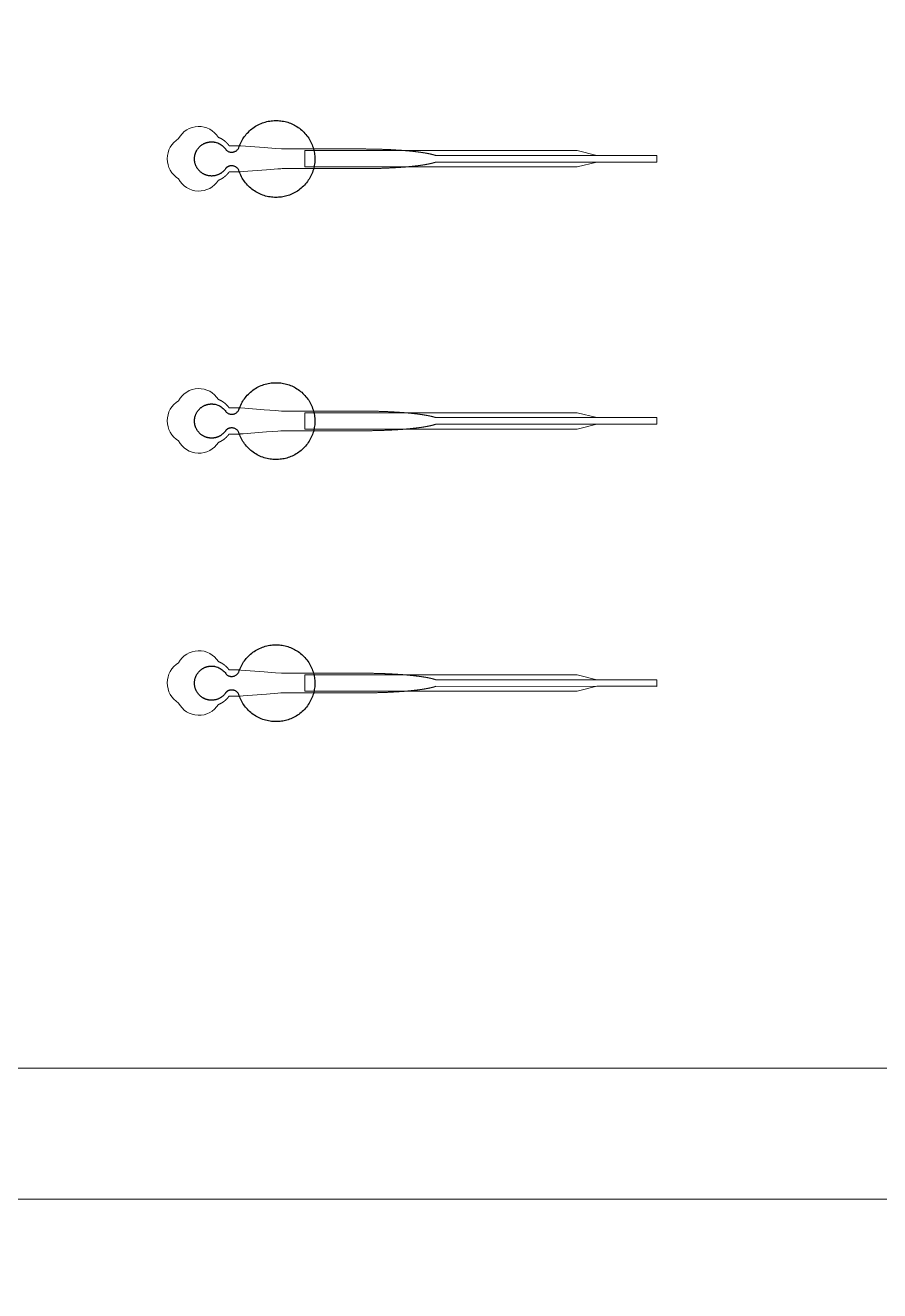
# Model space of a CAD drawing. Header units: inches. Extents: x -52997 to 52003, y -52254 to 52746.
# Drawn here: x 5140 to 11659, y -20643 to -10988 of the extents above; entities that cross this region are included whole.
import ezdxf

# ---------------------------------------------------------------- set-up
doc = ezdxf.new("R2010")
doc.units = ezdxf.units.IN
doc.header["$MEASUREMENT"] = 0
doc.layers.add('1', color=1, linetype='Continuous')
doc.layers.add('2', color=140, linetype='Continuous', lineweight=0)
doc.layers.add('3', color=90, linetype='Continuous', lineweight=0)

msp = doc.modelspace()

# ---------------------------------------------------------------- linework, layer by layer
at = {"layer": '1'}
for points in [[(-16283.4, -47485.7), (0, -47485.7), (16283.4, -47485.7, 5.999107)], [(-16250, -47285.7), (0, -47285.7), (16250, -47285.7, 5.986812)], [(-13685.8, -45485.7), (0, -45485.7), (13685.8, -45485.7, 6.794322)]]:
    msp.add_lwpolyline(points, format="xyb", close=True, dxfattribs=at)
msp.add_circle((-497.2, 245.8), 52500, dxfattribs=at)
for points in [[(6670.7, -12078.6), (6692.9, -12055.5), (6724.6, -12060.7), (6756.2, -12065.9), (6769.8, -12094.9), (6845.2, -12335.8), (7097.3, -12298.1), (7349.3, -12260.4), (7349.4, -12008.3), (7349.5, -11756.1), (7097.5, -11718.2), (6845.6, -11680.3), (6769.9, -11921.1), (6756.7, -11949.6), (6725.8, -11955.3), (6695, -11961.1), (6672.4, -11939.3), (6621, -11855.9), (6526.6, -11882), (6432.2, -11908.1), (6431.1, -12006), (6429.9, -12104), (6523.6, -12132.4), (6617.3, -12160.8), (6670.7, -12078.6)], [(6670.7, -14078.6), (6692.9, -14055.5), (6724.6, -14060.7), (6756.2, -14065.9), (6769.8, -14094.9), (6845.2, -14335.8), (7097.3, -14298.1), (7349.3, -14260.4), (7349.4, -14008.3), (7349.5, -13756.1), (7097.5, -13718.2), (6845.6, -13680.3), (6769.9, -13921.1), (6756.7, -13949.6), (6725.8, -13955.3), (6695, -13961.1), (6672.4, -13939.3), (6621, -13855.9), (6526.6, -13882), (6432.2, -13908.1), (6431.1, -14006), (6429.9, -14104), (6523.6, -14132.4), (6617.3, -14160.8), (6670.7, -14078.6)], [(6670.7, -16078.6), (6692.9, -16055.5), (6724.6, -16060.7), (6756.2, -16065.9), (6769.8, -16094.9), (6845.2, -16335.8), (7097.3, -16298.1), (7349.3, -16260.4), (7349.4, -16008.3), (7349.5, -15756.1), (7097.5, -15718.2), (6845.6, -15680.3), (6769.9, -15921.1), (6756.7, -15949.6), (6725.8, -15955.3), (6695, -15961.1), (6672.4, -15939.3), (6621, -15855.9), (6526.6, -15882), (6432.2, -15908.1), (6431.1, -16006), (6429.9, -16104), (6523.6, -16132.4), (6617.3, -16160.8), (6670.7, -16078.6)]]:
    msp.add_rational_spline(points, [1, 0.884783429184, 1, 0.884783429184, 1, 0.758252289935, 1, 0.758252289935, 1, 0.758252289935, 1, 0.758252289935, 1, 0.888941908896, 1, 0.888941908896, 1, 0.79946124759, 1, 0.79946124759, 1, 0.79946124759, 1, 0.79946124759, 1], degree=2, knots=[0, 0, 0, 0.969535, 0.969535, 1.939069, 1.939069, 3.359405, 3.359405, 4.779741, 4.779741, 6.200078, 6.200078, 7.620414, 7.620414, 8.571947, 8.571947, 9.52348, 9.52348, 10.812277, 10.812277, 12.101074, 12.101074, 13.389871, 13.389871, 14.678668, 14.678668, 14.678668], dxfattribs=at)
at = {"layer": '2'}
for points in [[(-16283.4, -47485.7), (0, -47485.7), (16283.4, -47485.7, 5.999107)], [(-16250, -47285.7), (0, -47285.7), (16250, -47285.7, 5.986812)], [(-13685.8, -45485.7), (0, -45485.7), (13685.8, -45485.7, 6.794322)], [(6613.5, -12170.4), (6613.8, -12170.3), (6614.6, -12170), (6615.5, -12169.7), (6616.3, -12169.3), (6617.2, -12169), (6618, -12168.6), (6618.9, -12168.3), (6619.7, -12167.9), (6620.6, -12167.5), (6621.4, -12167.2), (6622.3, -12166.8), (6623.1, -12166.4), (6624, -12166), (6624.8, -12165.6), (6625.7, -12165.2), (6626.6, -12164.8), (6627.4, -12164.4), (6628.3, -12163.9), (6629.1, -12163.5), (6630, -12163.1), (6630.8, -12162.6), (6631.7, -12162.2), (6632.6, -12161.7), (6633.4, -12161.3), (6634.3, -12160.8), (6635.1, -12160.3), (6636, -12159.9), (6636.8, -12159.4), (6637.7, -12158.9), (6638.6, -12158.4), (6639.4, -12157.9), (6640.3, -12157.4), (6641.1, -12156.9), (6642, -12156.4), (6642.8, -12155.8), (6643.7, -12155.3), (6644.5, -12154.8), (6645.4, -12154.2), (6646.2, -12153.7), (6647, -12153.1), (6647.9, -12152.6), (6648.7, -12152), (6649.5, -12151.4), (6650.4, -12150.9), (6651.2, -12150.3), (6652, -12149.7), (6652.9, -12149.1), (6653.7, -12148.5), (6654.5, -12147.9), (6655.3, -12147.3), (6656.2, -12146.7), (6657, -12146.1), (6657.8, -12145.5), (6658.6, -12144.8), (6659.4, -12144.2), (6660.2, -12143.6), (6661, -12142.9), (6661.8, -12142.3), (6662.6, -12141.7), (6663.4, -12141), (6664.1, -12140.4), (6664.9, -12139.7), (6665.7, -12139), (6666.5, -12138.4), (6667.2, -12137.7), (6668, -12137), (6668.8, -12136.3), (6669.5, -12135.7), (6670.3, -12135), (6671, -12134.3), (6671.8, -12133.6), (6672.5, -12132.9), (6673.2, -12132.2), (6674, -12131.5), (6674.7, -12130.8), (6675.4, -12130.1), (6676.1, -12129.3), (6676.8, -12128.6), (6677.5, -12127.9), (6678.2, -12127.2), (6678.9, -12126.4), (6679.6, -12125.7), (6680.3, -12125), (6681, -12124.3), (6681.7, -12123.5), (6682.3, -12122.8), (6683, -12122), (6683.7, -12121.3), (6684.3, -12120.5), (6684.9, -12119.8), (6685.6, -12119), (6686.2, -12118.3), (6686.8, -12117.5), (6687.5, -12116.8), (6688.1, -12116), (6688.7, -12115.3), (6689.3, -12114.5), (6689.9, -12113.7), (6690.5, -12113), (6691.1, -12112.2), (6691.7, -12111.4), (6692.2, -12110.7), (6692.8, -12109.9), (6693.3, -12109.1), (6693.9, -12108.4), (6694.4, -12107.6), (6695, -12106.8), (6738.6, -12106.8), (6760.4, -12106.8), (6771.3, -12106.8), (6774, -12106.8), (6775.4, -12106.8), (6775.4, -12106.8), (6775.4, -12106.8), (6775.4, -12106.8), (6775.4, -12106.8), (6775.4, -12106.8), (6775.5, -12106.8), (6775.9, -12106.8), (6776.6, -12106.7), (6777.9, -12106.6), (6780.7, -12106.4), (6802.8, -12104.7), (6979.4, -12091.2), (7067.8, -12084.4), (7089.8, -12082.7), (7100.9, -12081.9), (7101.2, -12081.8), (7101.3, -12081.8), (7101.3, -12081.8), (7101.4, -12081.8), (7101.5, -12081.8), (7101.9, -12081.8), (7362.4, -12081.8), (7368.6, -12081.8), (7381.2, -12081.8), (7481.7, -12081.8), (7682.7, -12081.8), (7695.3, -12081.8), (7701.6, -12081.8), (7704.7, -12081.8), (7706.3, -12081.8), (7706.7, -12081.8), (7706.9, -12081.8), (7707, -12081.8), (7707, -12081.8), (7707.1, -12081.8), (7707.1, -12081.8), (7707.6, -12081.8), (7712.2, -12081.8), (7716.8, -12081.8), (7721.5, -12081.8), (7726.1, -12081.8), (7730.7, -12081.8), (7735.4, -12081.7), (7740.1, -12081.7), (7744.7, -12081.7), (7749.4, -12081.6), (7754.1, -12081.6), (7758.8, -12081.6), (7763.6, -12081.5), (7768.3, -12081.4), (7773, -12081.4), (7777.8, -12081.3), (7782.5, -12081.2), (7787.3, -12081.2), (7792.1, -12081.1), (7796.9, -12081), (7801.7, -12080.9), (7806.5, -12080.8), (7811.3, -12080.7), (7816.1, -12080.6), (7820.9, -12080.5), (7825.7, -12080.3), (7830.5, -12080.2), (7835.3, -12080.1), (7840.2, -12080), (7845, -12079.8), (7849.8, -12079.7), (7854.7, -12079.5), (7859.5, -12079.4), (7864.3, -12079.2), (7869.2, -12079), (7874, -12078.9), (7878.8, -12078.7), (7883.6, -12078.5), (7888.5, -12078.3), (7893.3, -12078.1), (7898.1, -12077.9), (7902.9, -12077.7), (7907.7, -12077.5), (7912.5, -12077.3), (7917.3, -12077.1), (7922.1, -12076.8), (7926.9, -12076.6), (7931.7, -12076.4), (7936.5, -12076.1), (7941.2, -12075.9), (7946, -12075.6), (7950.7, -12075.4), (7955.5, -12075.1), (7960.2, -12074.8), (7964.9, -12074.6), (7969.6, -12074.3), (7974.3, -12074), (7978.9, -12073.7), (7983.6, -12073.4), (7988.2, -12073.1), (7992.8, -12072.8), (7997.4, -12072.5), (8002, -12072.1), (8006.6, -12071.8), (8008.9, -12071.6), (8011.2, -12071.5), (8013.4, -12071.3), (8015.7, -12071.1), (8018, -12071), (8020.2, -12070.8), (8022.5, -12070.6), (8024.7, -12070.5), (8027, -12070.3), (8029.2, -12070.1), (8031.4, -12069.9), (8033.6, -12069.7), (8035.9, -12069.6), (8038.1, -12069.4), (8040.3, -12069.2), (8042.5, -12069), (8044.7, -12068.8), (8046.9, -12068.6), (8049.1, -12068.5), (8051.3, -12068.3), (8053.4, -12068.1), (8055.6, -12067.9), (8057.8, -12067.7), (8059.9, -12067.5), (8062.1, -12067.3), (8064.2, -12067.1), (8066.3, -12066.9), (8068.5, -12066.7), (8070.6, -12066.5), (8072.7, -12066.3), (8074.8, -12066.1), (8076.9, -12065.9), (8079, -12065.7), (8081.1, -12065.5), (8083.2, -12065.3), (8085.3, -12065.1), (8087.4, -12064.8), (8089.4, -12064.6), (8091.5, -12064.4), (8093.5, -12064.2), (8095.6, -12064), (8097.6, -12063.8), (8099.6, -12063.5), (8101.6, -12063.3), (8103.7, -12063.1), (8105.7, -12062.9), (8107.7, -12062.7), (8109.6, -12062.4), (8111.6, -12062.2), (8113.6, -12062), (8115.6, -12061.8), (8117.5, -12061.5), (8119.5, -12061.3), (8121.4, -12061.1), (8123.3, -12060.8), (8125.3, -12060.6), (8127.2, -12060.4), (8129.1, -12060.1), (8131, -12059.9), (8132.9, -12059.7), (8134.8, -12059.4), (8136.6, -12059.2), (8138.5, -12058.9), (8140.4, -12058.7), (8142.2, -12058.5), (8144.1, -12058.2), (8145.9, -12058), (8147.7, -12057.7), (8149.5, -12057.5), (8151.3, -12057.2), (8153.1, -12057), (8154.9, -12056.7), (8156.7, -12056.5), (8158.4, -12056.2), (8160.2, -12056), (8161.9, -12055.7), (8163.7, -12055.5), (8165.4, -12055.2), (8167.1, -12055), (8168.8, -12054.7), (8170.5, -12054.5), (8172.2, -12054.2), (8173.9, -12053.9), (8175.6, -12053.7), (8177.3, -12053.4), (8178.9, -12053.2), (8180.6, -12052.9), (8182.2, -12052.6), (8183.8, -12052.4), (8185.4, -12052.1), (8187, -12051.8), (8188.6, -12051.6), (8190.2, -12051.3), (8191.8, -12051), (8193.3, -12050.8), (8194.9, -12050.5), (8196.4, -12050.2), (8198, -12050), (8199.5, -12049.7), (8201, -12049.4), (8202.5, -12049.1), (8204, -12048.9), (8205.5, -12048.6), (8206.9, -12048.3), (8208.4, -12048), (8209.9, -12047.8), (8211.3, -12047.5), (8212.7, -12047.2), (8214.1, -12046.9), (8215.6, -12046.6), (8217, -12046.4), (8218.3, -12046.1), (8219.7, -12045.8), (8221.1, -12045.5), (8222.4, -12045.2), (8223.8, -12044.9), (8225.1, -12044.7), (8226.4, -12044.4), (8227.7, -12044.1), (8229, -12043.8), (8230.3, -12043.5), (8231.6, -12043.2), (8232.9, -12043), (8234.1, -12042.7), (8235.4, -12042.4), (8236.6, -12042.1), (8237.9, -12041.8), (8239.1, -12041.5), (8240.3, -12041.2), (8241.5, -12040.9), (8242.6, -12040.6), (8243.8, -12040.3), (8245, -12040.1), (8246.1, -12039.8), (8247.3, -12039.5), (8248.4, -12039.2), (8249.5, -12038.9), (8250.6, -12038.6), (8251.7, -12038.3), (8252.8, -12038), (8253.9, -12037.7), (8254.9, -12037.4), (8256, -12037.1), (8257, -12036.8), (8258, -12036.5), (8259.1, -12036.2), (8260.1, -12035.9), (8261, -12035.6), (8262, -12035.3), (8263, -12035), (8264, -12034.7), (8264.9, -12034.4), (8265.9, -12034.1), (8266.8, -12033.8), (8267.7, -12033.5), (8268.6, -12033.2), (8269.5, -12032.9), (8270.4, -12032.6), (8271.3, -12032.3), (8272.7, -12031.9), (9958.3, -12032), (9958.3, -11981.8), (8272.7, -11981.8), (8272.5, -11981.7), (8271.6, -11981.4), (8270.7, -11981.1), (8269.8, -11980.8), (8269, -11980.5), (8268, -11980.2), (8267.1, -11979.9), (8266.2, -11979.6), (8265.3, -11979.3), (8264.3, -11979), (8263.4, -11978.7), (8262.4, -11978.4), (8261.4, -11978.1), (8260.4, -11977.8), (8259.4, -11977.5), (8258.4, -11977.2), (8257.4, -11976.9), (8256.3, -11976.6), (8255.3, -11976.3), (8254.2, -11976.1), (8253.1, -11975.8), (8252.1, -11975.5), (8251, -11975.2), (8249.9, -11974.9), (8248.7, -11974.6), (8247.6, -11974.3), (8246.5, -11974), (8245.3, -11973.7), (8244.2, -11973.4), (8243, -11973.1), (8241.8, -11972.8), (8240.6, -11972.5), (8239.4, -11972.2), (8238.2, -11971.9), (8237, -11971.7), (8235.7, -11971.4), (8234.5, -11971.1), (8233.2, -11970.8), (8232, -11970.5), (8230.7, -11970.2), (8229.4, -11969.9), (8228.1, -11969.6), (8226.8, -11969.4), (8225.5, -11969.1), (8224.1, -11968.8), (8222.8, -11968.5), (8221.4, -11968.2), (8220.1, -11967.9), (8218.7, -11967.7), (8217.3, -11967.4), (8215.9, -11967.1), (8214.5, -11966.8), (8213.1, -11966.5), (8211.7, -11966.3), (8210.2, -11966), (8208.8, -11965.7), (8207.3, -11965.4), (8205.8, -11965.1), (8204.3, -11964.9), (8202.9, -11964.6), (8201.4, -11964.3), (8199.8, -11964), (8198.3, -11963.8), (8196.8, -11963.5), (8195.2, -11963.2), (8193.7, -11963), (8192.1, -11962.7), (8190.6, -11962.4), (8189, -11962.2), (8187.4, -11961.9), (8185.8, -11961.6), (8184.2, -11961.4), (8182.5, -11961.1), (8180.9, -11960.8), (8179.3, -11960.6), (8177.6, -11960.3), (8175.9, -11960), (8174.3, -11959.8), (8172.6, -11959.5), (8170.9, -11959.3), (8169.2, -11959), (8167.5, -11958.7), (8165.8, -11958.5), (8164, -11958.2), (8162.3, -11958), (8160.6, -11957.7), (8158.8, -11957.5), (8157, -11957.2), (8155.3, -11957), (8153.5, -11956.7), (8151.7, -11956.5), (8149.9, -11956.2), (8148.1, -11956), (8146.3, -11955.7), (8144.4, -11955.5), (8142.6, -11955.2), (8140.7, -11955), (8138.9, -11954.8), (8137, -11954.5), (8135.1, -11954.3), (8133.3, -11954), (8131.4, -11953.8), (8129.5, -11953.6), (8127.6, -11953.3), (8125.7, -11953.1), (8123.7, -11952.9), (8121.8, -11952.6), (8119.9, -11952.4), (8117.9, -11952.2), (8116, -11951.9), (8114, -11951.7), (8112, -11951.5), (8110.1, -11951.3), (8108.1, -11951), (8106.1, -11950.8), (8104.1, -11950.6), (8102.1, -11950.4), (8100.1, -11950.2), (8098, -11949.9), (8096, -11949.7), (8094, -11949.5), (8091.9, -11949.3), (8089.9, -11949.1), (8087.8, -11948.9), (8085.7, -11948.7), (8083.7, -11948.4), (8081.6, -11948.2), (8079.5, -11948), (8077.4, -11947.8), (8075.3, -11947.6), (8073.2, -11947.4), (8071.1, -11947.2), (8069, -11947), (8066.8, -11946.8), (8064.7, -11946.6), (8062.6, -11946.4), (8060.4, -11946.2), (8058.3, -11946), (8056.1, -11945.8), (8053.9, -11945.6), (8051.8, -11945.4), (8049.6, -11945.3), (8047.4, -11945.1), (8045.2, -11944.9), (8043, -11944.7), (8040.8, -11944.5), (8038.6, -11944.3), (8036.4, -11944.1), (8034.2, -11944), (8032, -11943.8), (8029.8, -11943.6), (8027.5, -11943.4), (8025.3, -11943.2), (8023, -11943.1), (8020.8, -11942.9), (8018.6, -11942.7), (8016.3, -11942.6), (8014, -11942.4), (8011.8, -11942.2), (8009.5, -11942.1), (8005, -11941.7), (8000.4, -11941.4), (7995.8, -11941.1), (7991.2, -11940.8), (7986.6, -11940.5), (7982, -11940.2), (7977.3, -11939.9), (7972.7, -11939.6), (7968, -11939.3), (7963.3, -11939), (7958.6, -11938.7), (7953.9, -11938.5), (7949.2, -11938.2), (7944.4, -11937.9), (7939.7, -11937.7), (7935, -11937.5), (7930.2, -11937.2), (7925.4, -11937), (7920.7, -11936.7), (7915.9, -11936.5), (7911.1, -11936.3), (7906.3, -11936.1), (7901.5, -11935.9), (7896.7, -11935.7), (7891.9, -11935.5), (7887.1, -11935.3), (7882.3, -11935.1), (7877.5, -11934.9), (7872.7, -11934.7), (7867.9, -11934.6), (7863.1, -11934.4), (7858.3, -11934.3), (7853.5, -11934.1), (7848.7, -11933.9), (7843.9, -11933.8), (7839.1, -11933.7), (7834.3, -11933.5), (7829.5, -11933.4), (7824.7, -11933.3), (7819.9, -11933.2), (7815.1, -11933.1), (7810.3, -11932.9), (7805.6, -11932.8), (7800.8, -11932.8), (7796, -11932.7), (7791.3, -11932.6), (7786.5, -11932.5), (7781.8, -11932.4), (7777.1, -11932.3), (7772.3, -11932.3), (7767.6, -11932.2), (7762.9, -11932.2), (7758.2, -11932.1), (7753.6, -11932.1), (7748.9, -11932), (7744.2, -11932), (7739.6, -11931.9), (7735, -11931.9), (7730.3, -11931.9), (7725.7, -11931.9), (7721.1, -11931.9), (7718.8, -11931.8), (7718.3, -11931.8), (7718, -11931.8), (7717.8, -11931.8), (7717.6, -11931.8), (7716, -11931.8), (7709.7, -11931.8), (7696.9, -11931.8), (7645.9, -11931.8), (7442, -11931.8), (7391, -11931.8), (7365.5, -11931.8), (7359.1, -11931.8), (7357.5, -11931.8), (7101.8, -11931.8), (7101.4, -11931.8), (7101.3, -11931.8), (7101.3, -11931.8), (7101.3, -11931.8), (7101.2, -11931.8), (7100.8, -11931.8), (7099.5, -11931.7), (7093.9, -11931.3), (7049.8, -11927.9), (6961.4, -11921.1), (6784.8, -11907.6), (6779.3, -11907.1), (6776.5, -11906.9), (6775.8, -11906.9), (6775.5, -11906.8), (6775.4, -11906.8), (6775.4, -11906.8), (6775.4, -11906.8), (6775.4, -11906.8), (6775.4, -11906.8), (6775.3, -11906.8), (6775, -11906.8), (6772.3, -11906.8), (6766.8, -11906.8), (6755.9, -11906.8), (6734.1, -11906.8), (6712.3, -11906.8), (6701.4, -11906.8), (6696, -11906.8), (6695.3, -11906.8), (6695.1, -11906.8), (6695.1, -11906.8), (6695, -11906.8), (6695, -11906.8), (6695, -11906.8), (6695, -11906.8), (6694.6, -11906.2), (6693.8, -11905.1), (6693, -11904), (6692.2, -11902.9), (6691.3, -11901.8), (6690.5, -11900.6), (6689.6, -11899.5), (6688.7, -11898.4), (6687.8, -11897.3), (6686.9, -11896.2), (6686, -11895.1), (6685.1, -11894), (6684.2, -11892.9), (6683.2, -11891.8), (6682.2, -11890.7), (6681.3, -11889.6), (6680.3, -11888.5), (6679.3, -11887.5), (6678.3, -11886.4), (6677.2, -11885.3), (6676.2, -11884.3), (6675.1, -11883.2), (6674.1, -11882.2), (6673, -11881.1), (6671.9, -11880.1), (6670.8, -11879), (6669.7, -11878), (6668.6, -11877), (6667.4, -11876), (6666.3, -11875), (6665.1, -11874), (6664, -11873), (6662.8, -11872), (6661.6, -11871), (6660.4, -11870.1), (6659.2, -11869.1), (6658, -11868.2), (6656.8, -11867.2), (6655.5, -11866.3), (6654.3, -11865.4), (6653, -11864.5), (6651.7, -11863.6), (6650.5, -11862.7), (6649.2, -11861.8), (6647.9, -11861), (6646.6, -11860.1), (6645.3, -11859.3), (6643.9, -11858.4), (6642.6, -11857.6), (6641.3, -11856.8), (6639.9, -11856), (6638.6, -11855.2), (6637.2, -11854.4), (6635.9, -11853.6), (6634.5, -11852.9), (6633.1, -11852.1), (6631.7, -11851.4), (6630.3, -11850.7), (6629, -11850), (6627.6, -11849.3), (6626.1, -11848.6), (6624.7, -11848), (6623.3, -11847.3), (6621.9, -11846.7), (6620.5, -11846.1), (6619.1, -11845.5), (6617.6, -11844.9), (6616.2, -11844.3), (6614.8, -11843.7), (6613.5, -11843.2, 0.576044), (6309, -11852.6, 0.560065), (6309, -12159.1, 0.578435)], [(6613.5, -14170.4), (6613.8, -14170.3), (6614.6, -14170), (6615.5, -14169.7), (6616.3, -14169.3), (6617.2, -14169), (6618, -14168.6), (6618.9, -14168.3), (6619.7, -14167.9), (6620.6, -14167.5), (6621.4, -14167.2), (6622.3, -14166.8), (6623.1, -14166.4), (6624, -14166), (6624.8, -14165.6), (6625.7, -14165.2), (6626.6, -14164.8), (6627.4, -14164.4), (6628.3, -14163.9), (6629.1, -14163.5), (6630, -14163.1), (6630.8, -14162.6), (6631.7, -14162.2), (6632.6, -14161.7), (6633.4, -14161.3), (6634.3, -14160.8), (6635.1, -14160.3), (6636, -14159.9), (6636.8, -14159.4), (6637.7, -14158.9), (6638.6, -14158.4), (6639.4, -14157.9), (6640.3, -14157.4), (6641.1, -14156.9), (6642, -14156.4), (6642.8, -14155.8), (6643.7, -14155.3), (6644.5, -14154.8), (6645.4, -14154.2), (6646.2, -14153.7), (6647, -14153.1), (6647.9, -14152.6), (6648.7, -14152), (6649.5, -14151.4), (6650.4, -14150.9), (6651.2, -14150.3), (6652, -14149.7), (6652.9, -14149.1), (6653.7, -14148.5), (6654.5, -14147.9), (6655.3, -14147.3), (6656.2, -14146.7), (6657, -14146.1), (6657.8, -14145.5), (6658.6, -14144.8), (6659.4, -14144.2), (6660.2, -14143.6), (6661, -14142.9), (6661.8, -14142.3), (6662.6, -14141.7), (6663.4, -14141), (6664.1, -14140.4), (6664.9, -14139.7), (6665.7, -14139), (6666.5, -14138.4), (6667.2, -14137.7), (6668, -14137), (6668.8, -14136.3), (6669.5, -14135.7), (6670.3, -14135), (6671, -14134.3), (6671.8, -14133.6), (6672.5, -14132.9), (6673.2, -14132.2), (6674, -14131.5), (6674.7, -14130.8), (6675.4, -14130.1), (6676.1, -14129.3), (6676.8, -14128.6), (6677.5, -14127.9), (6678.2, -14127.2), (6678.9, -14126.4), (6679.6, -14125.7), (6680.3, -14125), (6681, -14124.3), (6681.7, -14123.5), (6682.3, -14122.8), (6683, -14122), (6683.7, -14121.3), (6684.3, -14120.5), (6684.9, -14119.8), (6685.6, -14119), (6686.2, -14118.3), (6686.8, -14117.5), (6687.5, -14116.8), (6688.1, -14116), (6688.7, -14115.3), (6689.3, -14114.5), (6689.9, -14113.7), (6690.5, -14113), (6691.1, -14112.2), (6691.7, -14111.4), (6692.2, -14110.7), (6692.8, -14109.9), (6693.3, -14109.1), (6693.9, -14108.4), (6694.4, -14107.6), (6695, -14106.8), (6738.6, -14106.8), (6760.4, -14106.8), (6771.3, -14106.8), (6774, -14106.8), (6775.4, -14106.8), (6775.4, -14106.8), (6775.4, -14106.8), (6775.4, -14106.8), (6775.4, -14106.8), (6775.4, -14106.8), (6775.5, -14106.8), (6775.9, -14106.8), (6776.6, -14106.7), (6777.9, -14106.6), (6780.7, -14106.4), (6802.8, -14104.7), (6979.4, -14091.2), (7067.8, -14084.4), (7089.8, -14082.7), (7100.9, -14081.9), (7101.2, -14081.8), (7101.3, -14081.8), (7101.3, -14081.8), (7101.4, -14081.8), (7101.5, -14081.8), (7101.9, -14081.8), (7362.4, -14081.8), (7368.6, -14081.8), (7381.2, -14081.8), (7481.7, -14081.8), (7682.7, -14081.8), (7695.3, -14081.8), (7701.6, -14081.8), (7704.7, -14081.8), (7706.3, -14081.8), (7706.7, -14081.8), (7706.9, -14081.8), (7707, -14081.8), (7707, -14081.8), (7707.1, -14081.8), (7707.1, -14081.8), (7707.6, -14081.8), (7712.2, -14081.8), (7716.8, -14081.8), (7721.5, -14081.8), (7726.1, -14081.8), (7730.7, -14081.8), (7735.4, -14081.7), (7740.1, -14081.7), (7744.7, -14081.7), (7749.4, -14081.6), (7754.1, -14081.6), (7758.8, -14081.6), (7763.6, -14081.5), (7768.3, -14081.4), (7773, -14081.4), (7777.8, -14081.3), (7782.5, -14081.2), (7787.3, -14081.2), (7792.1, -14081.1), (7796.9, -14081), (7801.7, -14080.9), (7806.5, -14080.8), (7811.3, -14080.7), (7816.1, -14080.6), (7820.9, -14080.5), (7825.7, -14080.3), (7830.5, -14080.2), (7835.3, -14080.1), (7840.2, -14080), (7845, -14079.8), (7849.8, -14079.7), (7854.7, -14079.5), (7859.5, -14079.4), (7864.3, -14079.2), (7869.2, -14079), (7874, -14078.9), (7878.8, -14078.7), (7883.6, -14078.5), (7888.5, -14078.3), (7893.3, -14078.1), (7898.1, -14077.9), (7902.9, -14077.7), (7907.7, -14077.5), (7912.5, -14077.3), (7917.3, -14077.1), (7922.1, -14076.8), (7926.9, -14076.6), (7931.7, -14076.4), (7936.5, -14076.1), (7941.2, -14075.9), (7946, -14075.6), (7950.7, -14075.4), (7955.5, -14075.1), (7960.2, -14074.8), (7964.9, -14074.6), (7969.6, -14074.3), (7974.3, -14074), (7978.9, -14073.7), (7983.6, -14073.4), (7988.2, -14073.1), (7992.8, -14072.8), (7997.4, -14072.5), (8002, -14072.1), (8006.6, -14071.8), (8008.9, -14071.6), (8011.2, -14071.5), (8013.4, -14071.3), (8015.7, -14071.1), (8018, -14071), (8020.2, -14070.8), (8022.5, -14070.6), (8024.7, -14070.5), (8027, -14070.3), (8029.2, -14070.1), (8031.4, -14069.9), (8033.6, -14069.7), (8035.9, -14069.6), (8038.1, -14069.4), (8040.3, -14069.2), (8042.5, -14069), (8044.7, -14068.8), (8046.9, -14068.6), (8049.1, -14068.5), (8051.3, -14068.3), (8053.4, -14068.1), (8055.6, -14067.9), (8057.8, -14067.7), (8059.9, -14067.5), (8062.1, -14067.3), (8064.2, -14067.1), (8066.3, -14066.9), (8068.5, -14066.7), (8070.6, -14066.5), (8072.7, -14066.3), (8074.8, -14066.1), (8076.9, -14065.9), (8079, -14065.7), (8081.1, -14065.5), (8083.2, -14065.3), (8085.3, -14065.1), (8087.4, -14064.8), (8089.4, -14064.6), (8091.5, -14064.4), (8093.5, -14064.2), (8095.6, -14064), (8097.6, -14063.8), (8099.6, -14063.5), (8101.6, -14063.3), (8103.7, -14063.1), (8105.7, -14062.9), (8107.7, -14062.7), (8109.6, -14062.4), (8111.6, -14062.2), (8113.6, -14062), (8115.6, -14061.8), (8117.5, -14061.5), (8119.5, -14061.3), (8121.4, -14061.1), (8123.3, -14060.8), (8125.3, -14060.6), (8127.2, -14060.4), (8129.1, -14060.1), (8131, -14059.9), (8132.9, -14059.7), (8134.8, -14059.4), (8136.6, -14059.2), (8138.5, -14058.9), (8140.4, -14058.7), (8142.2, -14058.5), (8144.1, -14058.2), (8145.9, -14058), (8147.7, -14057.7), (8149.5, -14057.5), (8151.3, -14057.2), (8153.1, -14057), (8154.9, -14056.7), (8156.7, -14056.5), (8158.4, -14056.2), (8160.2, -14056), (8161.9, -14055.7), (8163.7, -14055.5), (8165.4, -14055.2), (8167.1, -14055), (8168.8, -14054.7), (8170.5, -14054.5), (8172.2, -14054.2), (8173.9, -14053.9), (8175.6, -14053.7), (8177.3, -14053.4), (8178.9, -14053.2), (8180.6, -14052.9), (8182.2, -14052.6), (8183.8, -14052.4), (8185.4, -14052.1), (8187, -14051.8), (8188.6, -14051.6), (8190.2, -14051.3), (8191.8, -14051), (8193.3, -14050.8), (8194.9, -14050.5), (8196.4, -14050.2), (8198, -14050), (8199.5, -14049.7), (8201, -14049.4), (8202.5, -14049.1), (8204, -14048.9), (8205.5, -14048.6), (8206.9, -14048.3), (8208.4, -14048), (8209.9, -14047.8), (8211.3, -14047.5), (8212.7, -14047.2), (8214.1, -14046.9), (8215.6, -14046.6), (8217, -14046.4), (8218.3, -14046.1), (8219.7, -14045.8), (8221.1, -14045.5), (8222.4, -14045.2), (8223.8, -14044.9), (8225.1, -14044.7), (8226.4, -14044.4), (8227.7, -14044.1), (8229, -14043.8), (8230.3, -14043.5), (8231.6, -14043.2), (8232.9, -14043), (8234.1, -14042.7), (8235.4, -14042.4), (8236.6, -14042.1), (8237.9, -14041.8), (8239.1, -14041.5), (8240.3, -14041.2), (8241.5, -14040.9), (8242.6, -14040.6), (8243.8, -14040.3), (8245, -14040.1), (8246.1, -14039.8), (8247.3, -14039.5), (8248.4, -14039.2), (8249.5, -14038.9), (8250.6, -14038.6), (8251.7, -14038.3), (8252.8, -14038), (8253.9, -14037.7), (8254.9, -14037.4), (8256, -14037.1), (8257, -14036.8), (8258, -14036.5), (8259.1, -14036.2), (8260.1, -14035.9), (8261, -14035.6), (8262, -14035.3), (8263, -14035), (8264, -14034.7), (8264.9, -14034.4), (8265.9, -14034.1), (8266.8, -14033.8), (8267.7, -14033.5), (8268.6, -14033.2), (8269.5, -14032.9), (8270.4, -14032.6), (8271.3, -14032.3), (8272.7, -14031.9), (9958.3, -14032), (9958.3, -13981.8), (8272.7, -13981.8), (8272.5, -13981.7), (8271.6, -13981.4), (8270.7, -13981.1), (8269.8, -13980.8), (8269, -13980.5), (8268, -13980.2), (8267.1, -13979.9), (8266.2, -13979.6), (8265.3, -13979.3), (8264.3, -13979), (8263.4, -13978.7), (8262.4, -13978.4), (8261.4, -13978.1), (8260.4, -13977.8), (8259.4, -13977.5), (8258.4, -13977.2), (8257.4, -13976.9), (8256.3, -13976.6), (8255.3, -13976.3), (8254.2, -13976.1), (8253.1, -13975.8), (8252.1, -13975.5), (8251, -13975.2), (8249.9, -13974.9), (8248.7, -13974.6), (8247.6, -13974.3), (8246.5, -13974), (8245.3, -13973.7), (8244.2, -13973.4), (8243, -13973.1), (8241.8, -13972.8), (8240.6, -13972.5), (8239.4, -13972.2), (8238.2, -13971.9), (8237, -13971.7), (8235.7, -13971.4), (8234.5, -13971.1), (8233.2, -13970.8), (8232, -13970.5), (8230.7, -13970.2), (8229.4, -13969.9), (8228.1, -13969.6), (8226.8, -13969.4), (8225.5, -13969.1), (8224.1, -13968.8), (8222.8, -13968.5), (8221.4, -13968.2), (8220.1, -13967.9), (8218.7, -13967.7), (8217.3, -13967.4), (8215.9, -13967.1), (8214.5, -13966.8), (8213.1, -13966.5), (8211.7, -13966.3), (8210.2, -13966), (8208.8, -13965.7), (8207.3, -13965.4), (8205.8, -13965.1), (8204.3, -13964.9), (8202.9, -13964.6), (8201.4, -13964.3), (8199.8, -13964), (8198.3, -13963.8), (8196.8, -13963.5), (8195.2, -13963.2), (8193.7, -13963), (8192.1, -13962.7), (8190.6, -13962.4), (8189, -13962.2), (8187.4, -13961.9), (8185.8, -13961.6), (8184.2, -13961.4), (8182.5, -13961.1), (8180.9, -13960.8), (8179.3, -13960.6), (8177.6, -13960.3), (8175.9, -13960), (8174.3, -13959.8), (8172.6, -13959.5), (8170.9, -13959.3), (8169.2, -13959), (8167.5, -13958.7), (8165.8, -13958.5), (8164, -13958.2), (8162.3, -13958), (8160.6, -13957.7), (8158.8, -13957.5), (8157, -13957.2), (8155.3, -13957), (8153.5, -13956.7), (8151.7, -13956.5), (8149.9, -13956.2), (8148.1, -13956), (8146.3, -13955.7), (8144.4, -13955.5), (8142.6, -13955.2), (8140.7, -13955), (8138.9, -13954.8), (8137, -13954.5), (8135.1, -13954.3), (8133.3, -13954), (8131.4, -13953.8), (8129.5, -13953.6), (8127.6, -13953.3), (8125.7, -13953.1), (8123.7, -13952.9), (8121.8, -13952.6), (8119.9, -13952.4), (8117.9, -13952.2), (8116, -13951.9), (8114, -13951.7), (8112, -13951.5), (8110.1, -13951.3), (8108.1, -13951), (8106.1, -13950.8), (8104.1, -13950.6), (8102.1, -13950.4), (8100.1, -13950.2), (8098, -13949.9), (8096, -13949.7), (8094, -13949.5), (8091.9, -13949.3), (8089.9, -13949.1), (8087.8, -13948.9), (8085.7, -13948.7), (8083.7, -13948.4), (8081.6, -13948.2), (8079.5, -13948), (8077.4, -13947.8), (8075.3, -13947.6), (8073.2, -13947.4), (8071.1, -13947.2), (8069, -13947), (8066.8, -13946.8), (8064.7, -13946.6), (8062.6, -13946.4), (8060.4, -13946.2), (8058.3, -13946), (8056.1, -13945.8), (8053.9, -13945.6), (8051.8, -13945.4), (8049.6, -13945.3), (8047.4, -13945.1), (8045.2, -13944.9), (8043, -13944.7), (8040.8, -13944.5), (8038.6, -13944.3), (8036.4, -13944.1), (8034.2, -13944), (8032, -13943.8), (8029.8, -13943.6), (8027.5, -13943.4), (8025.3, -13943.2), (8023, -13943.1), (8020.8, -13942.9), (8018.6, -13942.7), (8016.3, -13942.6), (8014, -13942.4), (8011.8, -13942.2), (8009.5, -13942.1), (8005, -13941.7), (8000.4, -13941.4), (7995.8, -13941.1), (7991.2, -13940.8), (7986.6, -13940.5), (7982, -13940.2), (7977.3, -13939.9), (7972.7, -13939.6), (7968, -13939.3), (7963.3, -13939), (7958.6, -13938.7), (7953.9, -13938.5), (7949.2, -13938.2), (7944.4, -13937.9), (7939.7, -13937.7), (7935, -13937.5), (7930.2, -13937.2), (7925.4, -13937), (7920.7, -13936.7), (7915.9, -13936.5), (7911.1, -13936.3), (7906.3, -13936.1), (7901.5, -13935.9), (7896.7, -13935.7), (7891.9, -13935.5), (7887.1, -13935.3), (7882.3, -13935.1), (7877.5, -13934.9), (7872.7, -13934.7), (7867.9, -13934.6), (7863.1, -13934.4), (7858.3, -13934.3), (7853.5, -13934.1), (7848.7, -13933.9), (7843.9, -13933.8), (7839.1, -13933.7), (7834.3, -13933.5), (7829.5, -13933.4), (7824.7, -13933.3), (7819.9, -13933.2), (7815.1, -13933.1), (7810.3, -13932.9), (7805.6, -13932.8), (7800.8, -13932.8), (7796, -13932.7), (7791.3, -13932.6), (7786.5, -13932.5), (7781.8, -13932.4), (7777.1, -13932.3), (7772.3, -13932.3), (7767.6, -13932.2), (7762.9, -13932.2), (7758.2, -13932.1), (7753.6, -13932.1), (7748.9, -13932), (7744.2, -13932), (7739.6, -13931.9), (7735, -13931.9), (7730.3, -13931.9), (7725.7, -13931.9), (7721.1, -13931.9), (7718.8, -13931.8), (7718.3, -13931.8), (7718, -13931.8), (7717.8, -13931.8), (7717.6, -13931.8), (7716, -13931.8), (7709.7, -13931.8), (7696.9, -13931.8), (7645.9, -13931.8), (7442, -13931.8), (7391, -13931.8), (7365.5, -13931.8), (7359.1, -13931.8), (7357.5, -13931.8), (7101.8, -13931.8), (7101.4, -13931.8), (7101.3, -13931.8), (7101.3, -13931.8), (7101.3, -13931.8), (7101.2, -13931.8), (7100.8, -13931.8), (7099.5, -13931.7), (7093.9, -13931.3), (7049.8, -13927.9), (6961.4, -13921.1), (6784.8, -13907.6), (6779.3, -13907.1), (6776.5, -13906.9), (6775.8, -13906.9), (6775.5, -13906.8), (6775.4, -13906.8), (6775.4, -13906.8), (6775.4, -13906.8), (6775.4, -13906.8), (6775.4, -13906.8), (6775.3, -13906.8), (6775, -13906.8), (6772.3, -13906.8), (6766.8, -13906.8), (6755.9, -13906.8), (6734.1, -13906.8), (6712.3, -13906.8), (6701.4, -13906.8), (6696, -13906.8), (6695.3, -13906.8), (6695.1, -13906.8), (6695.1, -13906.8), (6695, -13906.8), (6695, -13906.8), (6695, -13906.8), (6695, -13906.8), (6694.6, -13906.2), (6693.8, -13905.1), (6693, -13904), (6692.2, -13902.9), (6691.3, -13901.8), (6690.5, -13900.6), (6689.6, -13899.5), (6688.7, -13898.4), (6687.8, -13897.3), (6686.9, -13896.2), (6686, -13895.1), (6685.1, -13894), (6684.2, -13892.9), (6683.2, -13891.8), (6682.2, -13890.7), (6681.3, -13889.6), (6680.3, -13888.5), (6679.3, -13887.5), (6678.3, -13886.4), (6677.2, -13885.3), (6676.2, -13884.3), (6675.1, -13883.2), (6674.1, -13882.2), (6673, -13881.1), (6671.9, -13880.1), (6670.8, -13879), (6669.7, -13878), (6668.6, -13877), (6667.4, -13876), (6666.3, -13875), (6665.1, -13874), (6664, -13873), (6662.8, -13872), (6661.6, -13871), (6660.4, -13870.1), (6659.2, -13869.1), (6658, -13868.2), (6656.8, -13867.2), (6655.5, -13866.3), (6654.3, -13865.4), (6653, -13864.5), (6651.7, -13863.6), (6650.5, -13862.7), (6649.2, -13861.8), (6647.9, -13861), (6646.6, -13860.1), (6645.3, -13859.3), (6643.9, -13858.4), (6642.6, -13857.6), (6641.3, -13856.8), (6639.9, -13856), (6638.6, -13855.2), (6637.2, -13854.4), (6635.9, -13853.6), (6634.5, -13852.9), (6633.1, -13852.1), (6631.7, -13851.4), (6630.3, -13850.7), (6629, -13850), (6627.6, -13849.3), (6626.1, -13848.6), (6624.7, -13848), (6623.3, -13847.3), (6621.9, -13846.7), (6620.5, -13846.1), (6619.1, -13845.5), (6617.6, -13844.9), (6616.2, -13844.3), (6614.8, -13843.7), (6613.5, -13843.2, 0.576044), (6309, -13852.6, 0.560065), (6309, -14159.1, 0.578435)], [(6613.5, -16170.4), (6613.8, -16170.3), (6614.6, -16170), (6615.5, -16169.7), (6616.3, -16169.3), (6617.2, -16169), (6618, -16168.6), (6618.9, -16168.3), (6619.7, -16167.9), (6620.6, -16167.5), (6621.4, -16167.2), (6622.3, -16166.8), (6623.1, -16166.4), (6624, -16166), (6624.8, -16165.6), (6625.7, -16165.2), (6626.6, -16164.8), (6627.4, -16164.4), (6628.3, -16163.9), (6629.1, -16163.5), (6630, -16163.1), (6630.8, -16162.6), (6631.7, -16162.2), (6632.6, -16161.7), (6633.4, -16161.3), (6634.3, -16160.8), (6635.1, -16160.3), (6636, -16159.9), (6636.8, -16159.4), (6637.7, -16158.9), (6638.6, -16158.4), (6639.4, -16157.9), (6640.3, -16157.4), (6641.1, -16156.9), (6642, -16156.4), (6642.8, -16155.8), (6643.7, -16155.3), (6644.5, -16154.8), (6645.4, -16154.2), (6646.2, -16153.7), (6647, -16153.1), (6647.9, -16152.6), (6648.7, -16152), (6649.5, -16151.4), (6650.4, -16150.9), (6651.2, -16150.3), (6652, -16149.7), (6652.9, -16149.1), (6653.7, -16148.5), (6654.5, -16147.9), (6655.3, -16147.3), (6656.2, -16146.7), (6657, -16146.1), (6657.8, -16145.5), (6658.6, -16144.8), (6659.4, -16144.2), (6660.2, -16143.6), (6661, -16142.9), (6661.8, -16142.3), (6662.6, -16141.7), (6663.4, -16141), (6664.1, -16140.4), (6664.9, -16139.7), (6665.7, -16139), (6666.5, -16138.4), (6667.2, -16137.7), (6668, -16137), (6668.8, -16136.3), (6669.5, -16135.7), (6670.3, -16135), (6671, -16134.3), (6671.8, -16133.6), (6672.5, -16132.9), (6673.2, -16132.2), (6674, -16131.5), (6674.7, -16130.8), (6675.4, -16130.1), (6676.1, -16129.3), (6676.8, -16128.6), (6677.5, -16127.9), (6678.2, -16127.2), (6678.9, -16126.4), (6679.6, -16125.7), (6680.3, -16125), (6681, -16124.3), (6681.7, -16123.5), (6682.3, -16122.8), (6683, -16122), (6683.7, -16121.3), (6684.3, -16120.5), (6684.9, -16119.8), (6685.6, -16119), (6686.2, -16118.3), (6686.8, -16117.5), (6687.5, -16116.8), (6688.1, -16116), (6688.7, -16115.3), (6689.3, -16114.5), (6689.9, -16113.7), (6690.5, -16113), (6691.1, -16112.2), (6691.7, -16111.4), (6692.2, -16110.7), (6692.8, -16109.9), (6693.3, -16109.1), (6693.9, -16108.4), (6694.4, -16107.6), (6695, -16106.8), (6738.6, -16106.8), (6760.4, -16106.8), (6771.3, -16106.8), (6774, -16106.8), (6775.4, -16106.8), (6775.4, -16106.8), (6775.4, -16106.8), (6775.4, -16106.8), (6775.4, -16106.8), (6775.4, -16106.8), (6775.5, -16106.8), (6775.9, -16106.8), (6776.6, -16106.7), (6777.9, -16106.6), (6780.7, -16106.4), (6802.8, -16104.7), (6979.4, -16091.2), (7067.8, -16084.4), (7089.8, -16082.7), (7100.9, -16081.9), (7101.2, -16081.8), (7101.3, -16081.8), (7101.3, -16081.8), (7101.4, -16081.8), (7101.5, -16081.8), (7101.9, -16081.8), (7362.4, -16081.8), (7368.6, -16081.8), (7381.2, -16081.8), (7481.7, -16081.8), (7682.7, -16081.8), (7695.3, -16081.8), (7701.6, -16081.8), (7704.7, -16081.8), (7706.3, -16081.8), (7706.7, -16081.8), (7706.9, -16081.8), (7707, -16081.8), (7707, -16081.8), (7707.1, -16081.8), (7707.1, -16081.8), (7707.6, -16081.8), (7712.2, -16081.8), (7716.8, -16081.8), (7721.5, -16081.8), (7726.1, -16081.8), (7730.7, -16081.8), (7735.4, -16081.7), (7740.1, -16081.7), (7744.7, -16081.7), (7749.4, -16081.6), (7754.1, -16081.6), (7758.8, -16081.6), (7763.6, -16081.5), (7768.3, -16081.4), (7773, -16081.4), (7777.8, -16081.3), (7782.5, -16081.2), (7787.3, -16081.2), (7792.1, -16081.1), (7796.9, -16081), (7801.7, -16080.9), (7806.5, -16080.8), (7811.3, -16080.7), (7816.1, -16080.6), (7820.9, -16080.5), (7825.7, -16080.3), (7830.5, -16080.2), (7835.3, -16080.1), (7840.2, -16080), (7845, -16079.8), (7849.8, -16079.7), (7854.7, -16079.5), (7859.5, -16079.4), (7864.3, -16079.2), (7869.2, -16079), (7874, -16078.9), (7878.8, -16078.7), (7883.6, -16078.5), (7888.5, -16078.3), (7893.3, -16078.1), (7898.1, -16077.9), (7902.9, -16077.7), (7907.7, -16077.5), (7912.5, -16077.3), (7917.3, -16077.1), (7922.1, -16076.8), (7926.9, -16076.6), (7931.7, -16076.4), (7936.5, -16076.1), (7941.2, -16075.9), (7946, -16075.6), (7950.7, -16075.4), (7955.5, -16075.1), (7960.2, -16074.8), (7964.9, -16074.6), (7969.6, -16074.3), (7974.3, -16074), (7978.9, -16073.7), (7983.6, -16073.4), (7988.2, -16073.1), (7992.8, -16072.8), (7997.4, -16072.5), (8002, -16072.1), (8006.6, -16071.8), (8008.9, -16071.6), (8011.2, -16071.5), (8013.4, -16071.3), (8015.7, -16071.1), (8018, -16071), (8020.2, -16070.8), (8022.5, -16070.6), (8024.7, -16070.5), (8027, -16070.3), (8029.2, -16070.1), (8031.4, -16069.9), (8033.6, -16069.7), (8035.9, -16069.6), (8038.1, -16069.4), (8040.3, -16069.2), (8042.5, -16069), (8044.7, -16068.8), (8046.9, -16068.6), (8049.1, -16068.5), (8051.3, -16068.3), (8053.4, -16068.1), (8055.6, -16067.9), (8057.8, -16067.7), (8059.9, -16067.5), (8062.1, -16067.3), (8064.2, -16067.1), (8066.3, -16066.9), (8068.5, -16066.7), (8070.6, -16066.5), (8072.7, -16066.3), (8074.8, -16066.1), (8076.9, -16065.9), (8079, -16065.7), (8081.1, -16065.5), (8083.2, -16065.3), (8085.3, -16065.1), (8087.4, -16064.8), (8089.4, -16064.6), (8091.5, -16064.4), (8093.5, -16064.2), (8095.6, -16064), (8097.6, -16063.8), (8099.6, -16063.5), (8101.6, -16063.3), (8103.7, -16063.1), (8105.7, -16062.9), (8107.7, -16062.7), (8109.6, -16062.4), (8111.6, -16062.2), (8113.6, -16062), (8115.6, -16061.8), (8117.5, -16061.5), (8119.5, -16061.3), (8121.4, -16061.1), (8123.3, -16060.8), (8125.3, -16060.6), (8127.2, -16060.4), (8129.1, -16060.1), (8131, -16059.9), (8132.9, -16059.7), (8134.8, -16059.4), (8136.6, -16059.2), (8138.5, -16058.9), (8140.4, -16058.7), (8142.2, -16058.5), (8144.1, -16058.2), (8145.9, -16058), (8147.7, -16057.7), (8149.5, -16057.5), (8151.3, -16057.2), (8153.1, -16057), (8154.9, -16056.7), (8156.7, -16056.5), (8158.4, -16056.2), (8160.2, -16056), (8161.9, -16055.7), (8163.7, -16055.5), (8165.4, -16055.2), (8167.1, -16055), (8168.8, -16054.7), (8170.5, -16054.5), (8172.2, -16054.2), (8173.9, -16053.9), (8175.6, -16053.7), (8177.3, -16053.4), (8178.9, -16053.2), (8180.6, -16052.9), (8182.2, -16052.6), (8183.8, -16052.4), (8185.4, -16052.1), (8187, -16051.8), (8188.6, -16051.6), (8190.2, -16051.3), (8191.8, -16051), (8193.3, -16050.8), (8194.9, -16050.5), (8196.4, -16050.2), (8198, -16050), (8199.5, -16049.7), (8201, -16049.4), (8202.5, -16049.1), (8204, -16048.9), (8205.5, -16048.6), (8206.9, -16048.3), (8208.4, -16048), (8209.9, -16047.8), (8211.3, -16047.5), (8212.7, -16047.2), (8214.1, -16046.9), (8215.6, -16046.6), (8217, -16046.4), (8218.3, -16046.1), (8219.7, -16045.8), (8221.1, -16045.5), (8222.4, -16045.2), (8223.8, -16044.9), (8225.1, -16044.7), (8226.4, -16044.4), (8227.7, -16044.1), (8229, -16043.8), (8230.3, -16043.5), (8231.6, -16043.2), (8232.9, -16043), (8234.1, -16042.7), (8235.4, -16042.4), (8236.6, -16042.1), (8237.9, -16041.8), (8239.1, -16041.5), (8240.3, -16041.2), (8241.5, -16040.9), (8242.6, -16040.6), (8243.8, -16040.3), (8245, -16040.1), (8246.1, -16039.8), (8247.3, -16039.5), (8248.4, -16039.2), (8249.5, -16038.9), (8250.6, -16038.6), (8251.7, -16038.3), (8252.8, -16038), (8253.9, -16037.7), (8254.9, -16037.4), (8256, -16037.1), (8257, -16036.8), (8258, -16036.5), (8259.1, -16036.2), (8260.1, -16035.9), (8261, -16035.6), (8262, -16035.3), (8263, -16035), (8264, -16034.7), (8264.9, -16034.4), (8265.9, -16034.1), (8266.8, -16033.8), (8267.7, -16033.5), (8268.6, -16033.2), (8269.5, -16032.9), (8270.4, -16032.6), (8271.3, -16032.3), (8272.7, -16031.9), (9958.3, -16032), (9958.3, -15981.8), (8272.7, -15981.8), (8272.5, -15981.7), (8271.6, -15981.4), (8270.7, -15981.1), (8269.8, -15980.8), (8269, -15980.5), (8268, -15980.2), (8267.1, -15979.9), (8266.2, -15979.6), (8265.3, -15979.3), (8264.3, -15979), (8263.4, -15978.7), (8262.4, -15978.4), (8261.4, -15978.1), (8260.4, -15977.8), (8259.4, -15977.5), (8258.4, -15977.2), (8257.4, -15976.9), (8256.3, -15976.6), (8255.3, -15976.3), (8254.2, -15976.1), (8253.1, -15975.8), (8252.1, -15975.5), (8251, -15975.2), (8249.9, -15974.9), (8248.7, -15974.6), (8247.6, -15974.3), (8246.5, -15974), (8245.3, -15973.7), (8244.2, -15973.4), (8243, -15973.1), (8241.8, -15972.8), (8240.6, -15972.5), (8239.4, -15972.2), (8238.2, -15971.9), (8237, -15971.7), (8235.7, -15971.4), (8234.5, -15971.1), (8233.2, -15970.8), (8232, -15970.5), (8230.7, -15970.2), (8229.4, -15969.9), (8228.1, -15969.6), (8226.8, -15969.4), (8225.5, -15969.1), (8224.1, -15968.8), (8222.8, -15968.5), (8221.4, -15968.2), (8220.1, -15967.9), (8218.7, -15967.7), (8217.3, -15967.4), (8215.9, -15967.1), (8214.5, -15966.8), (8213.1, -15966.5), (8211.7, -15966.3), (8210.2, -15966), (8208.8, -15965.7), (8207.3, -15965.4), (8205.8, -15965.1), (8204.3, -15964.9), (8202.9, -15964.6), (8201.4, -15964.3), (8199.8, -15964), (8198.3, -15963.8), (8196.8, -15963.5), (8195.2, -15963.2), (8193.7, -15963), (8192.1, -15962.7), (8190.6, -15962.4), (8189, -15962.2), (8187.4, -15961.9), (8185.8, -15961.6), (8184.2, -15961.4), (8182.5, -15961.1), (8180.9, -15960.8), (8179.3, -15960.6), (8177.6, -15960.3), (8175.9, -15960), (8174.3, -15959.8), (8172.6, -15959.5), (8170.9, -15959.3), (8169.2, -15959), (8167.5, -15958.7), (8165.8, -15958.5), (8164, -15958.2), (8162.3, -15958), (8160.6, -15957.7), (8158.8, -15957.5), (8157, -15957.2), (8155.3, -15957), (8153.5, -15956.7), (8151.7, -15956.5), (8149.9, -15956.2), (8148.1, -15956), (8146.3, -15955.7), (8144.4, -15955.5), (8142.6, -15955.2), (8140.7, -15955), (8138.9, -15954.8), (8137, -15954.5), (8135.1, -15954.3), (8133.3, -15954), (8131.4, -15953.8), (8129.5, -15953.6), (8127.6, -15953.3), (8125.7, -15953.1), (8123.7, -15952.9), (8121.8, -15952.6), (8119.9, -15952.4), (8117.9, -15952.2), (8116, -15951.9), (8114, -15951.7), (8112, -15951.5), (8110.1, -15951.3), (8108.1, -15951), (8106.1, -15950.8), (8104.1, -15950.6), (8102.1, -15950.4), (8100.1, -15950.2), (8098, -15949.9), (8096, -15949.7), (8094, -15949.5), (8091.9, -15949.3), (8089.9, -15949.1), (8087.8, -15948.9), (8085.7, -15948.7), (8083.7, -15948.4), (8081.6, -15948.2), (8079.5, -15948), (8077.4, -15947.8), (8075.3, -15947.6), (8073.2, -15947.4), (8071.1, -15947.2), (8069, -15947), (8066.8, -15946.8), (8064.7, -15946.6), (8062.6, -15946.4), (8060.4, -15946.2), (8058.3, -15946), (8056.1, -15945.8), (8053.9, -15945.6), (8051.8, -15945.4), (8049.6, -15945.3), (8047.4, -15945.1), (8045.2, -15944.9), (8043, -15944.7), (8040.8, -15944.5), (8038.6, -15944.3), (8036.4, -15944.1), (8034.2, -15944), (8032, -15943.8), (8029.8, -15943.6), (8027.5, -15943.4), (8025.3, -15943.2), (8023, -15943.1), (8020.8, -15942.9), (8018.6, -15942.7), (8016.3, -15942.6), (8014, -15942.4), (8011.8, -15942.2), (8009.5, -15942.1), (8005, -15941.7), (8000.4, -15941.4), (7995.8, -15941.1), (7991.2, -15940.8), (7986.6, -15940.5), (7982, -15940.2), (7977.3, -15939.9), (7972.7, -15939.6), (7968, -15939.3), (7963.3, -15939), (7958.6, -15938.7), (7953.9, -15938.5), (7949.2, -15938.2), (7944.4, -15937.9), (7939.7, -15937.7), (7935, -15937.5), (7930.2, -15937.2), (7925.4, -15937), (7920.7, -15936.7), (7915.9, -15936.5), (7911.1, -15936.3), (7906.3, -15936.1), (7901.5, -15935.9), (7896.7, -15935.7), (7891.9, -15935.5), (7887.1, -15935.3), (7882.3, -15935.1), (7877.5, -15934.9), (7872.7, -15934.7), (7867.9, -15934.6), (7863.1, -15934.4), (7858.3, -15934.3), (7853.5, -15934.1), (7848.7, -15933.9), (7843.9, -15933.8), (7839.1, -15933.7), (7834.3, -15933.5), (7829.5, -15933.4), (7824.7, -15933.3), (7819.9, -15933.2), (7815.1, -15933.1), (7810.3, -15932.9), (7805.6, -15932.8), (7800.8, -15932.8), (7796, -15932.7), (7791.3, -15932.6), (7786.5, -15932.5), (7781.8, -15932.4), (7777.1, -15932.3), (7772.3, -15932.3), (7767.6, -15932.2), (7762.9, -15932.2), (7758.2, -15932.1), (7753.6, -15932.1), (7748.9, -15932), (7744.2, -15932), (7739.6, -15931.9), (7735, -15931.9), (7730.3, -15931.9), (7725.7, -15931.9), (7721.1, -15931.9), (7718.8, -15931.8), (7718.3, -15931.8), (7718, -15931.8), (7717.8, -15931.8), (7717.6, -15931.8), (7716, -15931.8), (7709.7, -15931.8), (7696.9, -15931.8), (7645.9, -15931.8), (7442, -15931.8), (7391, -15931.8), (7365.5, -15931.8), (7359.1, -15931.8), (7357.5, -15931.8), (7101.8, -15931.8), (7101.4, -15931.8), (7101.3, -15931.8), (7101.3, -15931.8), (7101.3, -15931.8), (7101.2, -15931.8), (7100.8, -15931.8), (7099.5, -15931.7), (7093.9, -15931.3), (7049.8, -15927.9), (6961.4, -15921.1), (6784.8, -15907.6), (6779.3, -15907.1), (6776.5, -15906.9), (6775.8, -15906.9), (6775.5, -15906.8), (6775.4, -15906.8), (6775.4, -15906.8), (6775.4, -15906.8), (6775.4, -15906.8), (6775.4, -15906.8), (6775.3, -15906.8), (6775, -15906.8), (6772.3, -15906.8), (6766.8, -15906.8), (6755.9, -15906.8), (6734.1, -15906.8), (6712.3, -15906.8), (6701.4, -15906.8), (6696, -15906.8), (6695.3, -15906.8), (6695.1, -15906.8), (6695.1, -15906.8), (6695, -15906.8), (6695, -15906.8), (6695, -15906.8), (6695, -15906.8), (6694.6, -15906.2), (6693.8, -15905.1), (6693, -15904), (6692.2, -15902.9), (6691.3, -15901.8), (6690.5, -15900.6), (6689.6, -15899.5), (6688.7, -15898.4), (6687.8, -15897.3), (6686.9, -15896.2), (6686, -15895.1), (6685.1, -15894), (6684.2, -15892.9), (6683.2, -15891.8), (6682.2, -15890.7), (6681.3, -15889.6), (6680.3, -15888.5), (6679.3, -15887.5), (6678.3, -15886.4), (6677.2, -15885.3), (6676.2, -15884.3), (6675.1, -15883.2), (6674.1, -15882.2), (6673, -15881.1), (6671.9, -15880.1), (6670.8, -15879), (6669.7, -15878), (6668.6, -15877), (6667.4, -15876), (6666.3, -15875), (6665.1, -15874), (6664, -15873), (6662.8, -15872), (6661.6, -15871), (6660.4, -15870.1), (6659.2, -15869.1), (6658, -15868.2), (6656.8, -15867.2), (6655.5, -15866.3), (6654.3, -15865.4), (6653, -15864.5), (6651.7, -15863.6), (6650.5, -15862.7), (6649.2, -15861.8), (6647.9, -15861), (6646.6, -15860.1), (6645.3, -15859.3), (6643.9, -15858.4), (6642.6, -15857.6), (6641.3, -15856.8), (6639.9, -15856), (6638.6, -15855.2), (6637.2, -15854.4), (6635.9, -15853.6), (6634.5, -15852.9), (6633.1, -15852.1), (6631.7, -15851.4), (6630.3, -15850.7), (6629, -15850), (6627.6, -15849.3), (6626.1, -15848.6), (6624.7, -15848), (6623.3, -15847.3), (6621.9, -15846.7), (6620.5, -15846.1), (6619.1, -15845.5), (6617.6, -15844.9), (6616.2, -15844.3), (6614.8, -15843.7), (6613.5, -15843.2, 0.576044), (6309, -15852.6, 0.560065), (6309, -16159.1, 0.578435)]]:
    msp.add_lwpolyline(points, format="xyb", close=True, dxfattribs=at)
for points in [[(32452, 18302.2), (32452, -19945.5), (-32548, -19945.5), (-32548, 18302.2)], [(31452, 17302.2), (31452, -18945.5), (-31548, -18945.5), (-31548, 17302.2)]]:
    msp.add_lwpolyline(points, close=True, dxfattribs=at)
for points in [[(7357.6, -12081.8), (7359.2, -12081.8), (7362.4, -12081.8)], [(7357.6, -14081.8), (7359.2, -14081.8), (7362.4, -14081.8)], [(7357.6, -16081.8), (7359.2, -16081.8), (7362.4, -16081.8)]]:
    msp.add_lwpolyline(points, dxfattribs=at)
msp.add_circle((-497.2, 245.8), 52500, dxfattribs=at)
at = {"layer": '3'}
for points in [[(-16283.4, -47485.7), (0, -47485.7), (16283.4, -47485.7, 5.999107)], [(-16283.4, -47485.7), (0, -47485.7), (16283.4, -47485.7, 5.999107)], [(-16250, -47285.7), (0, -47285.7), (16250, -47285.7, 5.986812)], [(-16250, -47285.7), (0, -47285.7), (16250, -47285.7, 5.986812)], [(-13685.8, -45485.7), (0, -45485.7), (13685.8, -45485.7, 6.794322)], [(-13685.8, -45485.7), (0, -45485.7), (13685.8, -45485.7, 6.794322)]]:
    msp.add_lwpolyline(points, format="xyb", close=True, dxfattribs=at)
for points in [[(7271.9, -11944.3), (9351.4, -11944.3), (9501.4, -11981.8), (9958.3, -11981.8), (9958.3, -12031.8), (9501.4, -12031.8), (9351.4, -12069.3), (7271.9, -12069.3)], [(7271.9, -13944.3), (9351.4, -13944.3), (9501.4, -13981.8), (9958.3, -13981.8), (9958.3, -14031.8), (9501.4, -14031.8), (9351.4, -14069.3), (7271.9, -14069.3)], [(7271.9, -15944.3), (9351.4, -15944.3), (9501.4, -15981.8), (9958.3, -15981.8), (9958.3, -16031.8), (9501.4, -16031.8), (9351.4, -16069.3), (7271.9, -16069.3)]]:
    msp.add_lwpolyline(points, close=True, dxfattribs=at)
msp.add_circle((-497.2, 245.8), 52500, dxfattribs=at)
msp.add_circle((-497.2, 245.8), 52500, dxfattribs=at)

doc.saveas('drawing.dxf')
